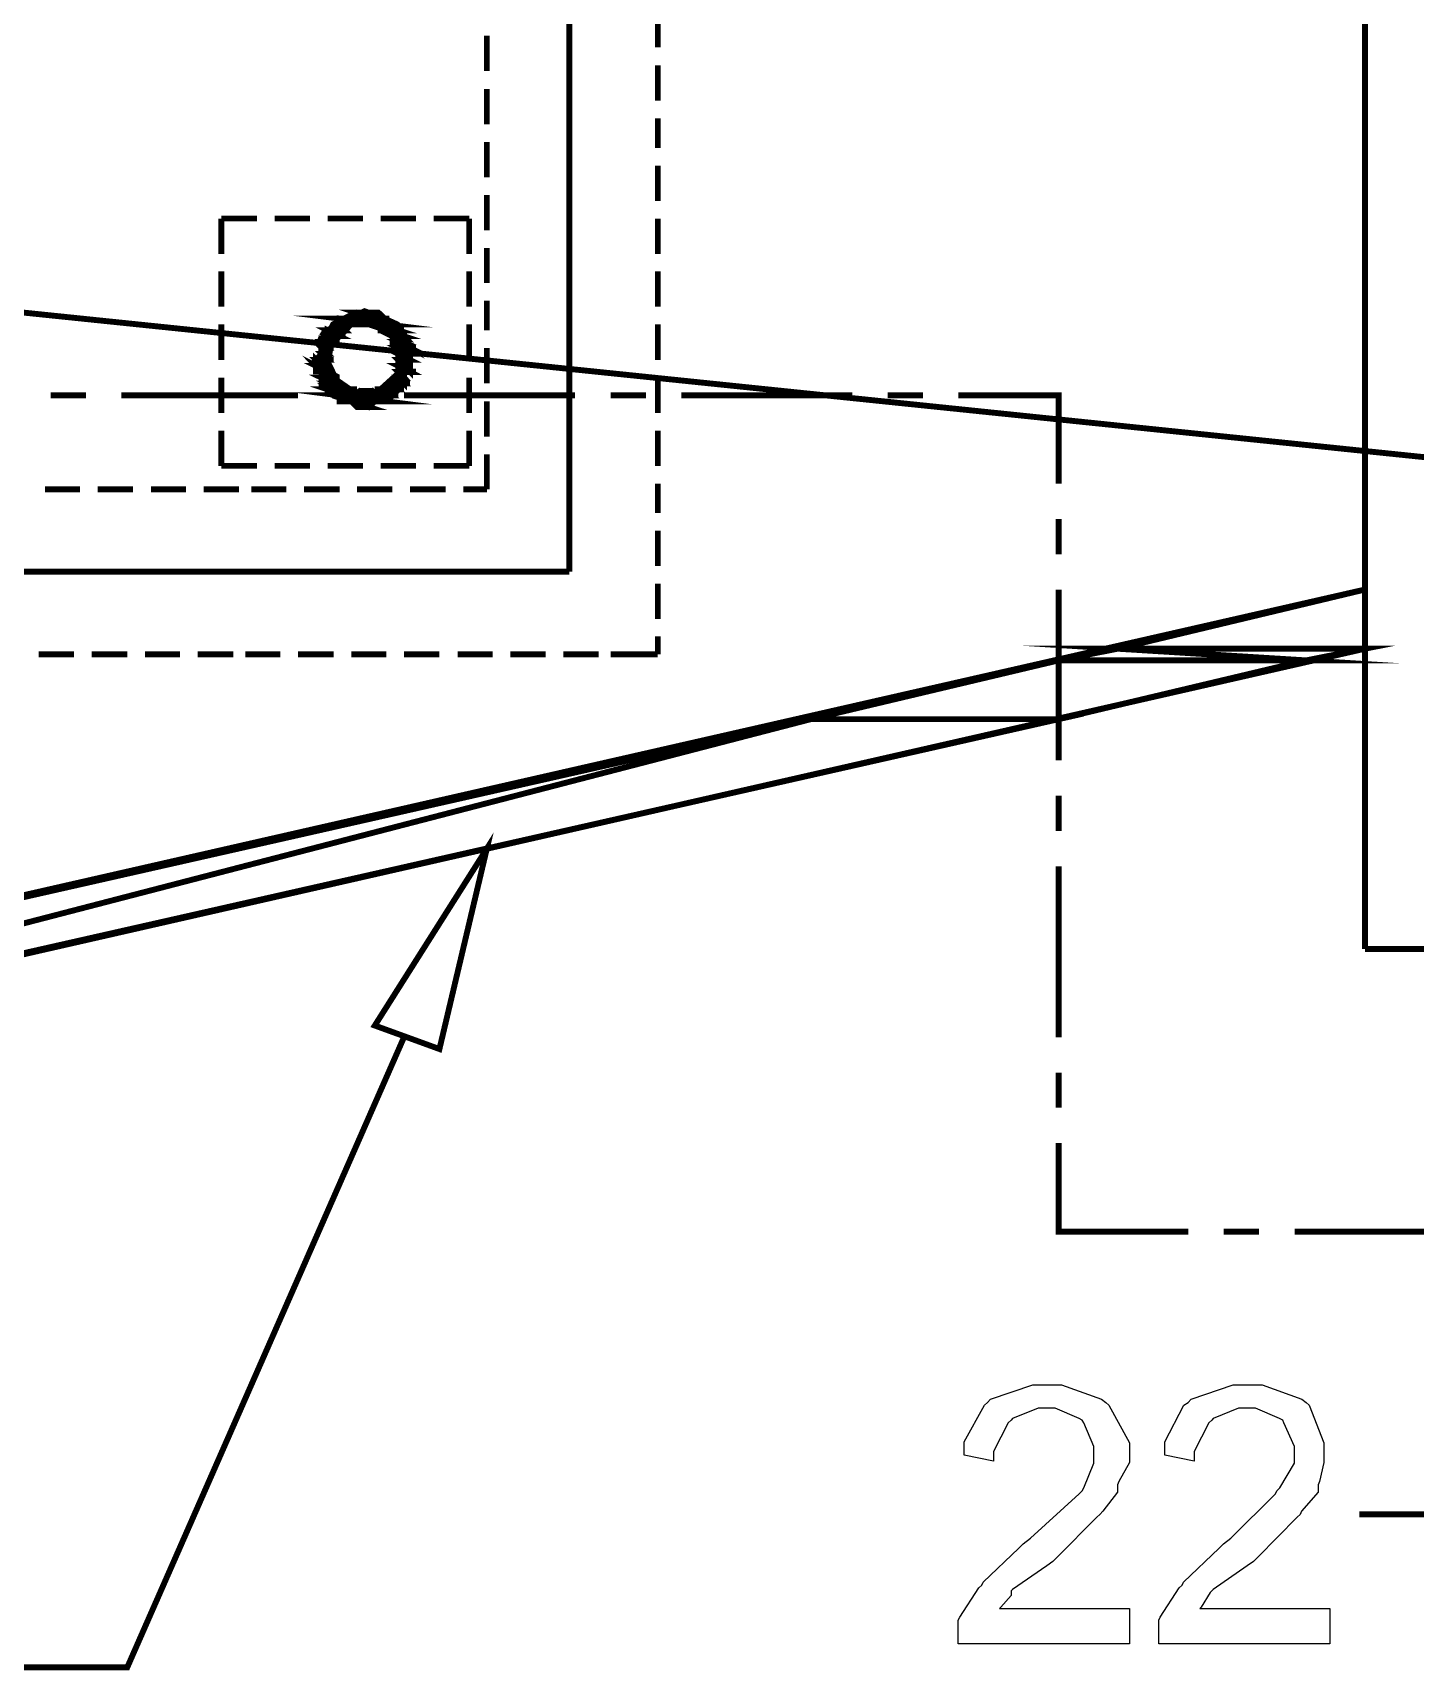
# Model space of a CAD drawing. Header units: metres. Extents: x -593 to 248, y 430 to 1024.
# Drawn here: x -22.55 to -12.6, y 665.16 to 676.95 of the extents above; entities that cross this region are included whole.
import ezdxf

# ---------------------------------------------------------------- set-up
doc = ezdxf.new("R2010")
doc.units = ezdxf.units.M
doc.header["$MEASUREMENT"] = 0
for name, color, linetype in [('C00-00-00-BLACK', 7, 'Continuous'), ('C00-7E-FF', 150, 'Continuous'), ('CC6-C8-CA', 254, 'Continuous'), ('CFF-00-00', 1, 'Continuous'), ('CFF-7E-00', 30, 'Continuous')]:
    doc.layers.add(name, color=color, linetype=linetype)

msp = doc.modelspace()

# ---------------------------------------------------------------- linework, layer by layer
at = {"layer": 'C00-00-00-BLACK', "const_width": 0.0423}
for points in [[(-12.965, 690.701), (-12.965, 670.355)], [(-18.689, 673.07), (-18.689, 688.796)], [(-18.053, 676.843), (-18.053, 677.096)], [(-19.283, 676.673), (-19.283, 676.927)], [(-18.053, 676.459), (-18.053, 676.715)], [(-19.283, 676.289), (-19.283, 676.544)], [(-18.053, 676.12), (-18.053, 676.332)], [(-19.283, 675.909), (-19.283, 676.162)], [(-18.053, 675.739), (-18.053, 675.993)], [(-19.283, 675.527), (-19.283, 675.782)], [(-21.193, 675.612), (-20.937, 675.612)], [(-21.193, 675.357), (-21.193, 675.612)], [(-20.809, 675.612), (-20.555, 675.612)], [(-20.428, 675.612), (-20.175, 675.612)], [(-20.047, 675.612), (-19.793, 675.612)], [(-19.666, 675.612), (-19.41, 675.612)], [(-19.41, 675.612), (-19.41, 675.357)], [(-18.053, 675.357), (-18.053, 675.612)], [(-19.283, 675.147), (-19.283, 675.4)], [(-21.193, 674.977), (-21.193, 675.231)], [(-19.41, 675.231), (-19.41, 674.977)], [(-18.053, 674.977), (-18.053, 675.231)], [(-19.283, 674.808), (-19.283, 675.02)], [(-19.836, 674.681), (-19.847, 674.724), (-20.062, 674.934), (-20.132, 674.934), (-20.164, 674.945), (-20.45, 674.797), (-20.471, 674.765)], [(-19.879, 674.724), (-19.889, 674.746), (-20.071, 674.892), (-20.132, 674.892), (-20.164, 674.903), (-20.376, 674.787), (-20.386, 674.765)], [(-21.193, 674.595), (-21.193, 674.85)], [(-19.41, 674.85), (-19.41, 674.595)], [(-18.053, 674.595), (-18.053, 674.85)], [(-20.471, 674.765), (-20.482, 674.733), (-20.376, 674.404), (-20.343, 674.382)], [(-20.386, 674.765), (-20.397, 674.744), (-20.428, 674.568), (-20.428, 674.508), (-20.419, 674.488), (-20.267, 674.382), (-20.216, 674.382)], [(-20.089, 674.382), (-20.048, 674.382), (-19.931, 674.488), (-19.92, 674.508), (-19.91, 674.519), (-19.879, 674.673), (-19.879, 674.724)], [(-19.962, 674.382), (-19.942, 674.404), (-19.836, 674.612), (-19.836, 674.681)], [(-19.283, 674.425), (-19.283, 674.681)], [(-21.193, 674.212), (-21.193, 674.466)], [(-19.41, 674.466), (-19.41, 674.212)], [(-18.053, 674.212), (-18.053, 674.466)], [(-22.421, 674.339), (-22.166, 674.339)], [(-21.913, 674.339), (-20.641, 674.339)], [(-20.386, 674.339), (-20.132, 674.339)], [(-20.343, 674.382), (-20.311, 674.361), (-19.994, 674.361), (-19.962, 674.382)], [(-20.216, 674.382), (-20.207, 674.372), (-20.1, 674.372), (-20.089, 674.382)], [(-19.879, 674.339), (-18.648, 674.339)], [(-18.393, 674.339), (-18.137, 674.339)], [(-17.883, 674.339), (-16.653, 674.339)], [(-16.399, 674.339), (-16.144, 674.339)], [(-15.891, 674.339), (-15.169, 674.339), (-15.169, 673.704)], [(-19.283, 674.043), (-19.283, 674.296)], [(-21.193, 673.832), (-21.193, 674.086)], [(-19.41, 674.086), (-19.41, 673.832)], [(-18.053, 673.832), (-18.053, 674.086)], [(-20.937, 673.832), (-21.193, 673.832)], [(-20.555, 673.832), (-20.809, 673.832)], [(-20.175, 673.832), (-20.428, 673.832)], [(-19.793, 673.832), (-20.047, 673.832)], [(-19.41, 673.832), (-19.666, 673.832)], [(-19.283, 673.663), (-19.283, 673.916)], [(-22.462, 673.663), (-22.209, 673.663)], [(-22.082, 673.663), (-21.829, 673.663)], [(-21.7, 673.663), (-21.447, 673.663)], [(-21.32, 673.663), (-21.066, 673.663)], [(-20.978, 673.663), (-20.725, 673.663)], [(-20.598, 673.663), (-20.343, 673.663)], [(-20.216, 673.663), (-19.962, 673.663)], [(-19.836, 673.663), (-19.58, 673.663)], [(-19.451, 673.663), (-19.283, 673.663)], [(-18.053, 673.493), (-18.053, 673.704)], [(-18.053, 673.111), (-18.053, 673.366)], [(-15.169, 673.45), (-15.169, 673.196)], [(-32.346, 673.07), (-18.689, 673.07)], [(-30.819, 668.872), (-12.965, 672.942)], [(-18.053, 672.731), (-18.053, 672.984)], [(-15.169, 672.942), (-15.169, 671.712)], [(-18.053, 672.475), (-18.053, 672.604)], [(-30.819, 668.447), (-12.965, 672.516)], [(-22.508, 672.475), (-22.252, 672.475)], [(-22.125, 672.475), (-21.87, 672.475)], [(-21.743, 672.475), (-21.49, 672.475)], [(-21.363, 672.475), (-21.108, 672.475)], [(-21.021, 672.475), (-20.768, 672.475)], [(-20.641, 672.475), (-20.386, 672.475)], [(-20.259, 672.475), (-20.006, 672.475)], [(-19.879, 672.475), (-19.624, 672.475)], [(-19.494, 672.475), (-19.241, 672.475)], [(-19.114, 672.475), (-18.859, 672.475)], [(-18.732, 672.475), (-18.478, 672.475)], [(-18.393, 672.475), (-18.053, 672.475)], [(-15.169, 671.458), (-15.169, 671.204)], [(-15.169, 670.95), (-15.169, 669.72)], [(-12.965, 670.355), (-4.567, 670.355)], [(-15.169, 669.466), (-15.169, 669.212)], [(-15.169, 668.958), (-15.169, 668.32), (-14.237, 668.32)], [(-13.983, 668.32), (-13.727, 668.32)], [(-13.472, 668.32), (-12.242, 668.32)]]:
    msp.add_lwpolyline(points, dxfattribs=at)
for points in [[(-20.006, 674.892), (-20.343, 674.892), (-20.006, 674.85), (-20.006, 674.892)], [(-19.836, 674.638), (-19.836, 674.692), (-19.927, 674.85), (-20.113, 674.934), (-20.175, 674.934), (-20.228, 674.934), (-20.389, 674.85), (-20.474, 674.692), (-20.474, 674.638), (-20.474, 674.58), (-20.389, 674.405), (-20.228, 674.299), (-20.175, 674.299), (-20.113, 674.299), (-19.927, 674.405), (-19.836, 674.58), (-19.836, 674.638)], [(-19.879, 674.638), (-19.879, 674.701), (-20.102, 674.892), (-20.175, 674.892), (-20.24, 674.892), (-20.431, 674.701), (-20.431, 674.638), (-20.431, 674.586), (-20.353, 674.427), (-20.22, 674.342), (-20.175, 674.342), (-20.123, 674.342), (-19.964, 674.427), (-19.879, 674.586), (-19.879, 674.638)], [(-20.343, 674.892), (-20.006, 674.85), (-20.343, 674.85), (-20.343, 674.892)], [(-20.301, 674.892), (-20.006, 674.892), (-20.343, 674.892), (-20.301, 674.892)], [(-20.132, 674.934), (-20.216, 674.934), (-20.089, 674.892), (-20.132, 674.934)], [(-20.259, 674.892), (-20.047, 674.892), (-20.301, 674.892), (-20.259, 674.892)], [(-20.047, 674.892), (-20.301, 674.892), (-20.047, 674.892)], [(-20.301, 674.892), (-20.047, 674.892), (-20.006, 674.892), (-20.301, 674.892)], [(-20.047, 674.892), (-20.301, 674.892), (-20.006, 674.892), (-20.047, 674.892)], [(-20.216, 674.934), (-20.089, 674.892), (-20.259, 674.892), (-20.216, 674.934)], [(-20.089, 674.892), (-20.259, 674.892), (-20.047, 674.892), (-20.089, 674.892)], [(-20.175, 674.934), (-20.132, 674.934), (-20.216, 674.934), (-20.175, 674.934)], [(-20.428, 674.765), (-20.386, 674.724), (-20.471, 674.724), (-20.428, 674.765)], [(-20.301, 674.808), (-20.428, 674.808), (-20.343, 674.765), (-20.301, 674.808)], [(-20.428, 674.808), (-20.343, 674.765), (-20.428, 674.765), (-20.428, 674.808)], [(-20.386, 674.808), (-20.301, 674.808), (-20.428, 674.808), (-20.386, 674.808)], [(-20.343, 674.85), (-20.216, 674.85), (-20.386, 674.85), (-20.343, 674.85)], [(-20.259, 674.85), (-20.216, 674.85), (-20.386, 674.85), (-20.259, 674.85)], [(-20.259, 674.85), (-20.386, 674.85), (-20.216, 674.85), (-20.259, 674.85)], [(-20.301, 674.808), (-20.386, 674.808), (-20.301, 674.808)], [(-20.259, 674.85), (-20.346, 674.85), (-20.304, 674.808), (-20.259, 674.85)], [(-20.346, 674.85), (-20.304, 674.808), (-20.346, 674.808), (-20.346, 674.85)], [(-20.006, 674.85), (-20.343, 674.85), (-20.006, 674.85)], [(-20.343, 674.85), (-20.006, 674.85), (-19.962, 674.85), (-20.343, 674.85)], [(-20.175, 674.85), (-20.343, 674.85), (-20.216, 674.85), (-20.175, 674.85)], [(-20.006, 674.85), (-20.178, 674.85), (-19.962, 674.85), (-20.006, 674.85)], [(-20.178, 674.85), (-19.962, 674.85), (-20.132, 674.85), (-20.178, 674.85)], [(-19.962, 674.85), (-20.047, 674.85), (-19.92, 674.808), (-19.962, 674.85)], [(-19.962, 674.85), (-20.132, 674.85), (-19.962, 674.85)], [(-20.132, 674.85), (-19.962, 674.85), (-20.089, 674.85), (-20.132, 674.85)], [(-19.92, 674.808), (-20.006, 674.808), (-19.879, 674.765), (-19.92, 674.808)], [(-19.962, 674.85), (-20.089, 674.85), (-19.962, 674.85)], [(-20.089, 674.85), (-19.962, 674.85), (-20.047, 674.85), (-20.089, 674.85)], [(-20.006, 674.808), (-19.879, 674.765), (-19.962, 674.765), (-20.006, 674.808)], [(-20.047, 674.85), (-19.92, 674.808), (-20.047, 674.808), (-20.047, 674.85)], [(-19.92, 674.808), (-20.047, 674.808), (-19.92, 674.808)], [(-20.047, 674.808), (-19.92, 674.808), (-20.006, 674.808), (-20.047, 674.808)], [(-19.92, 674.808), (-20.006, 674.808), (-19.92, 674.808)], [(-20.006, 674.808), (-19.92, 674.808), (-19.879, 674.808), (-20.006, 674.808)], [(-19.962, 674.765), (-19.879, 674.724), (-19.962, 674.724), (-19.962, 674.765)], [(-20.386, 674.724), (-20.471, 674.724), (-20.428, 674.681), (-20.386, 674.724)], [(-20.428, 674.681), (-20.471, 674.681), (-20.428, 674.638), (-20.428, 674.681)], [(-20.471, 674.724), (-20.428, 674.681), (-20.471, 674.681), (-20.471, 674.724)], [(-20.471, 674.724), (-20.386, 674.724), (-20.343, 674.724), (-20.471, 674.724)], [(-20.386, 674.724), (-20.343, 674.724), (-20.471, 674.724), (-20.386, 674.724)], [(-20.471, 674.681), (-20.428, 674.638), (-20.471, 674.638), (-20.471, 674.681)], [(-20.471, 674.681), (-20.428, 674.681), (-20.386, 674.681), (-20.471, 674.681)], [(-20.428, 674.681), (-20.386, 674.681), (-20.471, 674.681), (-20.428, 674.681)], [(-20.343, 674.765), (-20.428, 674.765), (-20.386, 674.724), (-20.343, 674.765)], [(-20.343, 674.765), (-20.428, 674.765), (-20.343, 674.765)], [(-20.428, 674.765), (-20.343, 674.765), (-20.301, 674.765), (-20.428, 674.765)], [(-19.879, 674.765), (-19.962, 674.765), (-19.879, 674.724), (-19.879, 674.765)], [(-19.879, 674.724), (-19.92, 674.724), (-19.836, 674.681), (-19.879, 674.724)], [(-19.836, 674.681), (-19.92, 674.681), (-19.836, 674.638), (-19.836, 674.681)], [(-19.879, 674.724), (-19.962, 674.724), (-19.879, 674.724)], [(-19.962, 674.724), (-19.879, 674.724), (-19.92, 674.724), (-19.962, 674.724)], [(-19.92, 674.724), (-19.836, 674.681), (-19.92, 674.681), (-19.92, 674.724)], [(-19.92, 674.681), (-19.836, 674.638), (-19.92, 674.638), (-19.92, 674.681)], [(-19.92, 674.681), (-19.836, 674.681), (-19.793, 674.681), (-19.92, 674.681)], [(-19.836, 674.681), (-19.793, 674.681), (-19.92, 674.681), (-19.836, 674.681)], [(-19.92, 674.638), (-19.836, 674.595), (-19.92, 674.595), (-19.92, 674.638)], [(-20.512, 674.551), (-20.428, 674.508), (-20.471, 674.508), (-20.512, 674.551)], [(-20.428, 674.551), (-20.512, 674.551), (-20.428, 674.508), (-20.428, 674.551)], [(-20.428, 674.595), (-20.512, 674.595), (-20.428, 674.511), (-20.428, 674.595)], [(-20.471, 674.638), (-20.428, 674.595), (-20.512, 674.595), (-20.471, 674.638)], [(-20.512, 674.595), (-20.428, 674.511), (-20.512, 674.511), (-20.512, 674.595)], [(-20.428, 674.595), (-20.512, 674.595), (-20.428, 674.595)], [(-20.512, 674.595), (-20.428, 674.595), (-20.386, 674.595), (-20.512, 674.595)], [(-20.428, 674.638), (-20.471, 674.638), (-20.428, 674.595), (-20.428, 674.638)], [(-20.471, 674.508), (-20.428, 674.466), (-20.471, 674.466), (-20.471, 674.508)], [(-19.836, 674.638), (-19.92, 674.638), (-19.836, 674.595), (-19.836, 674.638)], [(-19.836, 674.551), (-19.92, 674.551), (-19.836, 674.508), (-19.836, 674.551)], [(-19.836, 674.595), (-19.92, 674.595), (-19.836, 674.511), (-19.836, 674.595)], [(-19.92, 674.595), (-19.836, 674.511), (-19.92, 674.511), (-19.92, 674.595)], [(-19.92, 674.551), (-19.836, 674.508), (-19.92, 674.508), (-19.92, 674.551)], [(-19.92, 674.508), (-19.879, 674.466), (-19.92, 674.466), (-19.92, 674.508)], [(-20.386, 674.466), (-20.471, 674.466), (-20.386, 674.425), (-20.386, 674.466)], [(-20.428, 674.511), (-20.512, 674.511), (-20.428, 674.511)], [(-20.512, 674.511), (-20.428, 674.511), (-20.386, 674.511), (-20.512, 674.511)], [(-20.428, 674.508), (-20.471, 674.508), (-20.428, 674.466), (-20.428, 674.508)], [(-20.386, 674.425), (-20.428, 674.425), (-20.343, 674.382), (-20.386, 674.425)], [(-20.471, 674.466), (-20.386, 674.425), (-20.471, 674.425), (-20.471, 674.466)], [(-20.386, 674.466), (-20.343, 674.466), (-20.471, 674.466), (-20.386, 674.466)], [(-20.386, 674.466), (-20.471, 674.466), (-20.428, 674.466), (-20.386, 674.466)], [(-20.386, 674.425), (-20.471, 674.425), (-20.428, 674.425), (-20.386, 674.425)], [(-20.471, 674.425), (-20.386, 674.425), (-20.343, 674.425), (-20.471, 674.425)], [(-20.428, 674.425), (-20.343, 674.382), (-20.428, 674.382), (-20.428, 674.425)], [(-19.962, 674.425), (-19.92, 674.382), (-20.006, 674.382), (-19.962, 674.425)], [(-19.92, 674.466), (-19.879, 674.425), (-19.962, 674.425), (-19.92, 674.466)], [(-19.879, 674.425), (-19.962, 674.425), (-19.92, 674.382), (-19.879, 674.425)], [(-19.879, 674.425), (-19.962, 674.425), (-19.879, 674.425)], [(-19.962, 674.425), (-19.879, 674.425), (-19.836, 674.425), (-19.962, 674.425)], [(-19.879, 674.466), (-19.92, 674.466), (-19.879, 674.425), (-19.879, 674.466)], [(-19.879, 674.508), (-19.92, 674.508), (-19.879, 674.466), (-19.879, 674.508)], [(-19.836, 674.511), (-19.92, 674.511), (-19.836, 674.511)], [(-19.92, 674.511), (-19.836, 674.511), (-19.793, 674.511), (-19.92, 674.511)], [(-19.879, 674.508), (-19.836, 674.508), (-19.92, 674.508), (-19.879, 674.508)], [(-19.879, 674.508), (-19.92, 674.508), (-19.836, 674.508), (-19.879, 674.508)], [(-19.962, 674.339), (-20.343, 674.339), (-20.006, 674.296), (-19.962, 674.339)], [(-20.301, 674.382), (-20.428, 674.382), (-20.301, 674.339), (-20.301, 674.382)], [(-20.428, 674.382), (-20.301, 674.339), (-20.386, 674.339), (-20.428, 674.382)], [(-20.301, 674.382), (-20.259, 674.382), (-20.428, 674.382), (-20.301, 674.382)], [(-20.301, 674.382), (-20.428, 674.382), (-20.343, 674.382), (-20.301, 674.382)], [(-20.259, 674.339), (-20.216, 674.339), (-20.386, 674.339), (-20.259, 674.339)], [(-20.259, 674.339), (-20.386, 674.339), (-20.301, 674.339), (-20.259, 674.339)], [(-20.216, 674.339), (-20.175, 674.339), (-20.386, 674.339), (-20.216, 674.339)], [(-20.216, 674.339), (-20.386, 674.339), (-20.259, 674.339), (-20.216, 674.339)], [(-20.216, 674.339), (-20.386, 674.339), (-20.216, 674.339)], [(-20.386, 674.339), (-20.216, 674.339), (-20.343, 674.339), (-20.386, 674.339)], [(-20.343, 674.339), (-20.006, 674.296), (-20.343, 674.296), (-20.343, 674.339)], [(-20.175, 674.339), (-20.132, 674.339), (-20.343, 674.339), (-20.175, 674.339)], [(-20.175, 674.339), (-20.343, 674.339), (-20.216, 674.339), (-20.175, 674.339)], [(-20.259, 674.296), (-20.216, 674.255), (-20.132, 674.255), (-20.259, 674.296)], [(-20.132, 674.339), (-19.962, 674.339), (-20.175, 674.339), (-20.132, 674.339)], [(-20.089, 674.339), (-19.962, 674.339), (-20.132, 674.339), (-20.089, 674.339)], [(-19.962, 674.339), (-20.132, 674.339), (-19.962, 674.339)], [(-20.047, 674.339), (-19.962, 674.339), (-20.089, 674.339), (-20.047, 674.339)], [(-19.962, 674.339), (-20.089, 674.339), (-19.962, 674.339)], [(-20.089, 674.339), (-19.962, 674.339), (-19.92, 674.339), (-20.089, 674.339)], [(-19.962, 674.339), (-20.089, 674.339), (-19.962, 674.339)], [(-20.006, 674.382), (-19.962, 674.339), (-20.047, 674.339), (-20.006, 674.382)], [(-19.962, 674.339), (-20.047, 674.339), (-19.962, 674.339)], [(-19.92, 674.382), (-20.006, 674.382), (-19.962, 674.339), (-19.92, 674.382)], [(-19.92, 674.382), (-20.006, 674.382), (-19.92, 674.382)], [(-20.006, 674.382), (-19.92, 674.382), (-19.879, 674.382), (-20.006, 674.382)], [(-20.259, 674.296), (-20.089, 674.296), (-20.132, 674.255), (-20.259, 674.296)], [(-20.006, 674.296), (-20.343, 674.296), (-20.047, 674.296), (-20.006, 674.296)], [(-20.343, 674.296), (-20.047, 674.296), (-20.301, 674.296), (-20.343, 674.296)], [(-20.047, 674.296), (-20.301, 674.296), (-20.089, 674.296), (-20.047, 674.296)], [(-20.301, 674.296), (-20.089, 674.296), (-20.259, 674.296), (-20.301, 674.296)], [(-20.089, 674.296), (-20.259, 674.296), (-20.089, 674.296)], [(-20.259, 674.296), (-20.089, 674.296), (-20.047, 674.296), (-20.259, 674.296)], [(-20.216, 674.255), (-20.132, 674.255), (-20.175, 674.255), (-20.216, 674.255)]]:
    msp.add_lwpolyline(points, close=True, dxfattribs=at)
at = {"layer": 'C00-00-00-BLACK'}
for points in [[(-20.216, 674.934), (-20.089, 674.892), (-20.259, 674.892), (-20.216, 674.934)], [(-20.175, 674.934), (-20.132, 674.934), (-20.216, 674.934), (-20.175, 674.934)], [(-20.132, 674.934), (-20.216, 674.934), (-20.089, 674.892), (-20.132, 674.934)], [(-20.386, 674.808), (-20.301, 674.808), (-20.428, 674.808), (-20.386, 674.808)], [(-20.301, 674.808), (-20.428, 674.808), (-20.343, 674.765), (-20.301, 674.808)], [(-20.428, 674.808), (-20.343, 674.765), (-20.428, 674.765), (-20.428, 674.808)], [(-20.343, 674.85), (-20.216, 674.85), (-20.386, 674.85), (-20.343, 674.85)], [(-20.259, 674.85), (-20.216, 674.85), (-20.386, 674.85), (-20.259, 674.85)], [(-20.259, 674.85), (-20.386, 674.85), (-20.216, 674.85), (-20.259, 674.85)], [(-20.301, 674.808), (-20.386, 674.808), (-20.301, 674.808)], [(-20.259, 674.85), (-20.346, 674.85), (-20.304, 674.808), (-20.259, 674.85)], [(-20.346, 674.85), (-20.304, 674.808), (-20.346, 674.808), (-20.346, 674.85)], [(-20.301, 674.892), (-20.006, 674.892), (-20.343, 674.892), (-20.301, 674.892)], [(-20.006, 674.892), (-20.343, 674.892), (-20.006, 674.85), (-20.006, 674.892)], [(-20.343, 674.892), (-20.006, 674.85), (-20.343, 674.85), (-20.343, 674.892)], [(-20.006, 674.85), (-20.343, 674.85), (-20.006, 674.85)], [(-20.343, 674.85), (-20.006, 674.85), (-19.962, 674.85), (-20.343, 674.85)], [(-20.175, 674.85), (-20.343, 674.85), (-20.216, 674.85), (-20.175, 674.85)], [(-20.259, 674.892), (-20.047, 674.892), (-20.301, 674.892), (-20.259, 674.892)], [(-20.047, 674.892), (-20.301, 674.892), (-20.047, 674.892)], [(-20.301, 674.892), (-20.047, 674.892), (-20.006, 674.892), (-20.301, 674.892)], [(-20.047, 674.892), (-20.301, 674.892), (-20.006, 674.892), (-20.047, 674.892)], [(-20.089, 674.892), (-20.259, 674.892), (-20.047, 674.892), (-20.089, 674.892)], [(-20.006, 674.85), (-20.178, 674.85), (-19.962, 674.85), (-20.006, 674.85)], [(-20.178, 674.85), (-19.962, 674.85), (-20.132, 674.85), (-20.178, 674.85)], [(-19.962, 674.85), (-20.132, 674.85), (-19.962, 674.85)], [(-20.132, 674.85), (-19.962, 674.85), (-20.089, 674.85), (-20.132, 674.85)], [(-19.962, 674.85), (-20.089, 674.85), (-19.962, 674.85)], [(-20.089, 674.85), (-19.962, 674.85), (-20.047, 674.85), (-20.089, 674.85)], [(-19.962, 674.85), (-20.047, 674.85), (-19.92, 674.808), (-19.962, 674.85)], [(-20.047, 674.85), (-19.92, 674.808), (-20.047, 674.808), (-20.047, 674.85)], [(-19.92, 674.808), (-20.047, 674.808), (-19.92, 674.808)], [(-20.047, 674.808), (-19.92, 674.808), (-20.006, 674.808), (-20.047, 674.808)], [(-19.92, 674.808), (-20.006, 674.808), (-19.92, 674.808)], [(-20.006, 674.808), (-19.92, 674.808), (-19.879, 674.808), (-20.006, 674.808)], [(-19.92, 674.808), (-20.006, 674.808), (-19.879, 674.765), (-19.92, 674.808)], [(-20.006, 674.808), (-19.879, 674.765), (-19.962, 674.765), (-20.006, 674.808)], [(-20.428, 674.765), (-20.386, 674.724), (-20.471, 674.724), (-20.428, 674.765)], [(-20.471, 674.724), (-20.386, 674.724), (-20.343, 674.724), (-20.471, 674.724)], [(-20.386, 674.724), (-20.343, 674.724), (-20.471, 674.724), (-20.386, 674.724)], [(-20.386, 674.724), (-20.471, 674.724), (-20.428, 674.681), (-20.386, 674.724)], [(-20.471, 674.724), (-20.428, 674.681), (-20.471, 674.681), (-20.471, 674.724)], [(-20.471, 674.681), (-20.428, 674.681), (-20.386, 674.681), (-20.471, 674.681)], [(-20.428, 674.681), (-20.386, 674.681), (-20.471, 674.681), (-20.428, 674.681)], [(-20.428, 674.681), (-20.471, 674.681), (-20.428, 674.638), (-20.428, 674.681)], [(-20.471, 674.681), (-20.428, 674.638), (-20.471, 674.638), (-20.471, 674.681)], [(-20.343, 674.765), (-20.428, 674.765), (-20.343, 674.765)], [(-20.428, 674.765), (-20.343, 674.765), (-20.301, 674.765), (-20.428, 674.765)], [(-20.343, 674.765), (-20.428, 674.765), (-20.386, 674.724), (-20.343, 674.765)], [(-19.879, 674.765), (-19.962, 674.765), (-19.879, 674.724), (-19.879, 674.765)], [(-19.962, 674.765), (-19.879, 674.724), (-19.962, 674.724), (-19.962, 674.765)], [(-19.879, 674.724), (-19.962, 674.724), (-19.879, 674.724)], [(-19.962, 674.724), (-19.879, 674.724), (-19.92, 674.724), (-19.962, 674.724)], [(-19.879, 674.724), (-19.92, 674.724), (-19.836, 674.681), (-19.879, 674.724)], [(-19.92, 674.724), (-19.836, 674.681), (-19.92, 674.681), (-19.92, 674.724)], [(-19.92, 674.681), (-19.836, 674.681), (-19.793, 674.681), (-19.92, 674.681)], [(-19.836, 674.681), (-19.793, 674.681), (-19.92, 674.681), (-19.836, 674.681)], [(-19.836, 674.681), (-19.92, 674.681), (-19.836, 674.638), (-19.836, 674.681)], [(-19.92, 674.681), (-19.836, 674.638), (-19.92, 674.638), (-19.92, 674.681)], [(-20.471, 674.638), (-20.428, 674.595), (-20.512, 674.595), (-20.471, 674.638)], [(-20.428, 674.595), (-20.512, 674.595), (-20.428, 674.595)], [(-20.512, 674.595), (-20.428, 674.595), (-20.386, 674.595), (-20.512, 674.595)], [(-20.428, 674.595), (-20.512, 674.595), (-20.428, 674.511), (-20.428, 674.595)], [(-20.512, 674.595), (-20.428, 674.511), (-20.512, 674.511), (-20.512, 674.595)], [(-20.428, 674.638), (-20.471, 674.638), (-20.428, 674.595), (-20.428, 674.638)], [(-19.836, 674.638), (-19.92, 674.638), (-19.836, 674.595), (-19.836, 674.638)], [(-19.92, 674.638), (-19.836, 674.595), (-19.92, 674.595), (-19.92, 674.638)], [(-19.836, 674.595), (-19.92, 674.595), (-19.836, 674.511), (-19.836, 674.595)], [(-19.92, 674.595), (-19.836, 674.511), (-19.92, 674.511), (-19.92, 674.595)], [(-20.428, 674.551), (-20.512, 674.551), (-20.428, 674.508), (-20.428, 674.551)], [(-20.512, 674.551), (-20.428, 674.508), (-20.471, 674.508), (-20.512, 674.551)], [(-20.428, 674.511), (-20.512, 674.511), (-20.428, 674.511)], [(-20.512, 674.511), (-20.428, 674.511), (-20.386, 674.511), (-20.512, 674.511)], [(-20.428, 674.508), (-20.471, 674.508), (-20.428, 674.466), (-20.428, 674.508)], [(-20.471, 674.508), (-20.428, 674.466), (-20.471, 674.466), (-20.471, 674.508)], [(-20.386, 674.466), (-20.343, 674.466), (-20.471, 674.466), (-20.386, 674.466)], [(-20.386, 674.466), (-20.471, 674.466), (-20.428, 674.466), (-20.386, 674.466)], [(-20.386, 674.466), (-20.471, 674.466), (-20.386, 674.425), (-20.386, 674.466)], [(-20.471, 674.466), (-20.386, 674.425), (-20.471, 674.425), (-20.471, 674.466)], [(-19.92, 674.466), (-19.879, 674.425), (-19.962, 674.425), (-19.92, 674.466)], [(-19.836, 674.551), (-19.92, 674.551), (-19.836, 674.508), (-19.836, 674.551)], [(-19.92, 674.551), (-19.836, 674.508), (-19.92, 674.508), (-19.92, 674.551)], [(-19.836, 674.511), (-19.92, 674.511), (-19.836, 674.511)], [(-19.92, 674.511), (-19.836, 674.511), (-19.793, 674.511), (-19.92, 674.511)], [(-19.879, 674.508), (-19.836, 674.508), (-19.92, 674.508), (-19.879, 674.508)], [(-19.879, 674.508), (-19.92, 674.508), (-19.836, 674.508), (-19.879, 674.508)], [(-19.879, 674.508), (-19.92, 674.508), (-19.879, 674.466), (-19.879, 674.508)], [(-19.92, 674.508), (-19.879, 674.466), (-19.92, 674.466), (-19.92, 674.508)], [(-19.879, 674.466), (-19.92, 674.466), (-19.879, 674.425), (-19.879, 674.466)], [(-20.386, 674.425), (-20.471, 674.425), (-20.428, 674.425), (-20.386, 674.425)], [(-20.471, 674.425), (-20.386, 674.425), (-20.343, 674.425), (-20.471, 674.425)], [(-20.386, 674.425), (-20.428, 674.425), (-20.343, 674.382), (-20.386, 674.425)], [(-20.428, 674.425), (-20.343, 674.382), (-20.428, 674.382), (-20.428, 674.425)], [(-20.301, 674.382), (-20.259, 674.382), (-20.428, 674.382), (-20.301, 674.382)], [(-20.301, 674.382), (-20.428, 674.382), (-20.343, 674.382), (-20.301, 674.382)], [(-20.301, 674.382), (-20.428, 674.382), (-20.301, 674.339), (-20.301, 674.382)], [(-20.428, 674.382), (-20.301, 674.339), (-20.386, 674.339), (-20.428, 674.382)], [(-20.259, 674.339), (-20.216, 674.339), (-20.386, 674.339), (-20.259, 674.339)], [(-20.259, 674.339), (-20.386, 674.339), (-20.301, 674.339), (-20.259, 674.339)], [(-20.216, 674.339), (-20.175, 674.339), (-20.386, 674.339), (-20.216, 674.339)], [(-20.216, 674.339), (-20.386, 674.339), (-20.259, 674.339), (-20.216, 674.339)], [(-20.216, 674.339), (-20.386, 674.339), (-20.216, 674.339)], [(-20.386, 674.339), (-20.216, 674.339), (-20.343, 674.339), (-20.386, 674.339)], [(-20.175, 674.339), (-20.132, 674.339), (-20.343, 674.339), (-20.175, 674.339)], [(-20.175, 674.339), (-20.343, 674.339), (-20.216, 674.339), (-20.175, 674.339)], [(-19.962, 674.339), (-20.343, 674.339), (-20.006, 674.296), (-19.962, 674.339)], [(-20.343, 674.339), (-20.006, 674.296), (-20.343, 674.296), (-20.343, 674.339)], [(-20.132, 674.339), (-19.962, 674.339), (-20.175, 674.339), (-20.132, 674.339)], [(-20.089, 674.339), (-19.962, 674.339), (-20.132, 674.339), (-20.089, 674.339)], [(-19.962, 674.339), (-20.132, 674.339), (-19.962, 674.339)], [(-20.047, 674.339), (-19.962, 674.339), (-20.089, 674.339), (-20.047, 674.339)], [(-19.962, 674.339), (-20.089, 674.339), (-19.962, 674.339)], [(-20.089, 674.339), (-19.962, 674.339), (-19.92, 674.339), (-20.089, 674.339)], [(-19.962, 674.339), (-20.089, 674.339), (-19.962, 674.339)], [(-20.006, 674.382), (-19.962, 674.339), (-20.047, 674.339), (-20.006, 674.382)], [(-19.962, 674.339), (-20.047, 674.339), (-19.962, 674.339)], [(-19.962, 674.425), (-19.92, 674.382), (-20.006, 674.382), (-19.962, 674.425)], [(-19.92, 674.382), (-20.006, 674.382), (-19.92, 674.382)], [(-20.006, 674.382), (-19.92, 674.382), (-19.879, 674.382), (-20.006, 674.382)], [(-19.92, 674.382), (-20.006, 674.382), (-19.962, 674.339), (-19.92, 674.382)], [(-19.879, 674.425), (-19.962, 674.425), (-19.879, 674.425)], [(-19.962, 674.425), (-19.879, 674.425), (-19.836, 674.425), (-19.962, 674.425)], [(-19.879, 674.425), (-19.962, 674.425), (-19.92, 674.382), (-19.879, 674.425)], [(-20.006, 674.296), (-20.343, 674.296), (-20.047, 674.296), (-20.006, 674.296)], [(-20.343, 674.296), (-20.047, 674.296), (-20.301, 674.296), (-20.343, 674.296)], [(-20.047, 674.296), (-20.301, 674.296), (-20.089, 674.296), (-20.047, 674.296)], [(-20.301, 674.296), (-20.089, 674.296), (-20.259, 674.296), (-20.301, 674.296)], [(-20.089, 674.296), (-20.259, 674.296), (-20.089, 674.296)], [(-20.259, 674.296), (-20.089, 674.296), (-20.047, 674.296), (-20.259, 674.296)], [(-20.259, 674.296), (-20.216, 674.255), (-20.132, 674.255), (-20.259, 674.296)], [(-20.259, 674.296), (-20.089, 674.296), (-20.132, 674.255), (-20.259, 674.296)], [(-20.216, 674.255), (-20.132, 674.255), (-20.175, 674.255), (-20.216, 674.255)]]:
    msp.add_lwpolyline(points, close=True, dxfattribs=at)
at = {"layer": 'C00-7E-FF', "const_width": 0.0423}
msp.add_lwpolyline([(-20.089, 669.804), (-19.283, 671.077), (-19.624, 669.635), (-20.089, 669.804)], close=True, dxfattribs=at)
at = {"layer": 'C00-7E-FF'}
msp.add_lwpolyline([(-20.089, 669.804), (-19.283, 671.077), (-19.624, 669.635), (-20.089, 669.804)], close=True, dxfattribs=at)
at = {"layer": 'C00-7E-FF', "const_width": 0.0423}
for points in [[(-19.879, 669.72), (-21.87, 665.185), (-53.044, 665.185)], [(-10.63, 668.872), (-11.353, 666.286), (-13.006, 666.286)]]:
    msp.add_lwpolyline(points, dxfattribs=at)
at = {"layer": 'CC6-C8-CA', "const_width": 0.0423}
for points in [[(-12.965, 672.942), (-12.965, 672.516), (-14.745, 672.516), (-12.965, 672.942)], [(-15.169, 672.432), (-15.169, 672.009), (-16.952, 672.009), (-15.169, 672.432)], [(-12.965, 672.516), (-14.745, 672.516), (-13.388, 672.432), (-12.965, 672.516)], [(-14.745, 672.516), (-13.388, 672.432), (-15.169, 672.432), (-14.745, 672.516)], [(-13.388, 672.432), (-15.169, 672.432), (-15.169, 672.009), (-13.388, 672.432)], [(-16.952, 672.009), (-30.819, 668.872), (-29.038, 668.872), (-16.952, 672.009)], [(-16.952, 672.009), (-15.169, 672.009), (-29.038, 668.872), (-16.952, 672.009)]]:
    msp.add_lwpolyline(points, close=True, dxfattribs=at)
at = {"layer": 'CC6-C8-CA'}
for points in [[(-12.965, 672.942), (-12.965, 672.516), (-14.745, 672.516), (-12.965, 672.942)], [(-14.745, 672.516), (-13.388, 672.432), (-15.169, 672.432), (-14.745, 672.516)], [(-12.965, 672.516), (-14.745, 672.516), (-13.388, 672.432), (-12.965, 672.516)], [(-15.169, 672.432), (-15.169, 672.009), (-16.952, 672.009), (-15.169, 672.432)], [(-13.388, 672.432), (-15.169, 672.432), (-15.169, 672.009), (-13.388, 672.432)], [(-16.952, 672.009), (-30.819, 668.872), (-29.038, 668.872), (-16.952, 672.009)], [(-16.952, 672.009), (-15.169, 672.009), (-29.038, 668.872), (-16.952, 672.009)]]:
    msp.add_lwpolyline(points, close=True, dxfattribs=at)
at = {"layer": 'CFF-00-00', "const_width": 0.0423}
msp.add_lwpolyline([(-11.099, 673.746), (-24.67, 675.147)], dxfattribs=at)
at = {"layer": 'CFF-7E-00'}
for points in [[(-14.66, 665.608), (-14.66, 665.354), (-15.891, 665.354), (-15.891, 665.397), (-15.891, 665.492), (-15.891, 665.524), (-15.881, 665.546), (-15.743, 665.757), (-15.721, 665.777), (-15.712, 665.799), (-15.456, 666.042), (-15.425, 666.074), (-15.372, 666.116), (-15.021, 666.434), (-14.999, 666.455), (-14.989, 666.477), (-14.915, 666.654), (-14.915, 666.712), (-14.915, 666.775), (-14.989, 666.945), (-14.999, 666.965), (-15.021, 666.976), (-15.195, 667.051), (-15.253, 667.051), (-15.317, 667.051), (-15.501, 666.976), (-15.51, 666.965), (-15.532, 666.945), (-15.637, 666.738), (-15.637, 666.669), (-15.848, 666.712), (-15.848, 666.807), (-15.702, 667.071), (-15.68, 667.092), (-15.659, 667.114), (-15.354, 667.219), (-15.253, 667.219), (-15.148, 667.219), (-14.861, 667.114), (-14.83, 667.092), (-14.809, 667.071), (-14.66, 666.802), (-14.66, 666.712), (-14.66, 666.659), (-14.736, 666.522), (-14.745, 666.499), (-14.745, 666.447), (-14.851, 666.308), (-14.872, 666.286), (-14.894, 666.265), (-15.18, 665.979), (-15.211, 665.947), (-15.254, 665.915), (-15.501, 665.745), (-15.51, 665.735), (-15.51, 665.703), (-15.585, 665.619), (-15.594, 665.608), (-14.66, 665.608)], [(-13.218, 665.608), (-13.218, 665.354), (-14.449, 665.354), (-14.449, 665.397), (-14.449, 665.492), (-14.449, 665.524), (-14.439, 665.546), (-14.302, 665.757), (-14.28, 665.777), (-14.27, 665.799), (-14.015, 666.042), (-13.983, 666.074), (-13.93, 666.116), (-13.61, 666.434), (-13.599, 666.455), (-13.578, 666.477), (-13.472, 666.654), (-13.472, 666.712), (-13.472, 666.775), (-13.548, 666.945), (-13.557, 666.965), (-13.58, 666.976), (-13.753, 667.051), (-13.811, 667.051), (-13.876, 667.051), (-14.058, 666.976), (-14.068, 666.965), (-14.089, 666.945), (-14.194, 666.738), (-14.194, 666.669), (-14.406, 666.712), (-14.406, 666.807), (-14.269, 667.071), (-14.237, 667.092), (-14.216, 667.114), (-13.913, 667.219), (-13.811, 667.219), (-13.706, 667.219), (-13.42, 667.114), (-13.388, 667.092), (-13.367, 667.071), (-13.261, 666.802), (-13.261, 666.712), (-13.261, 666.659), (-13.293, 666.522), (-13.303, 666.499), (-13.303, 666.447), (-13.421, 666.308), (-13.431, 666.286), (-13.453, 666.265), (-13.737, 665.979), (-13.768, 665.947), (-13.813, 665.915), (-14.058, 665.745), (-14.068, 665.735), (-14.078, 665.725), (-14.143, 665.619), (-14.153, 665.608), (-13.218, 665.608)]]:
    msp.add_lwpolyline(points, close=True, dxfattribs=at)

doc.saveas('drawing.dxf')
